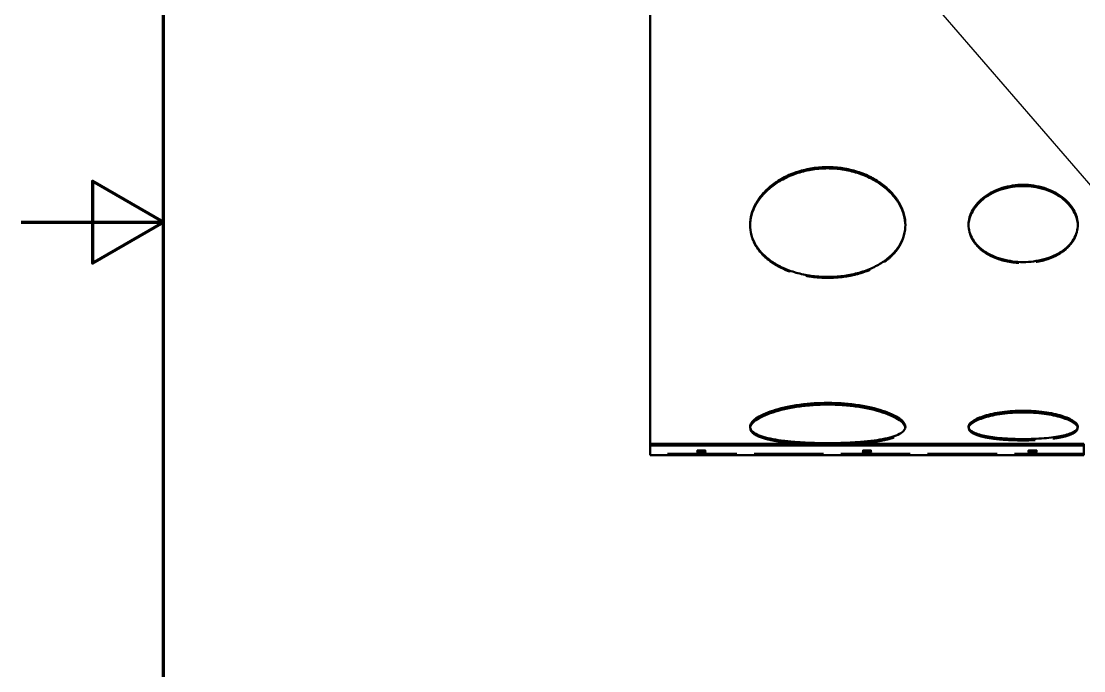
# Model space of a CAD drawing. Header units: millimetres. Extents: x 0 to 4200, y 0 to 2970.
# Drawn here: x 0 to 747, y 1170 to 1626 of the extents above; entities that cross this region are included whole.
import ezdxf

# ---------------------------------------------------------------- set-up
doc = ezdxf.new("R2010")
doc.units = ezdxf.units.MM
doc.header["$LTSCALE"] = 10
doc.linetypes.add('DASHED', pattern=[0.2067, 0.1654, -0.0413])
for name, color, linetype, lineweight in [('Border (ANSI)', 7, 'Continuous', 70), ('Hidden (ANSI)', 7, 'DASHED', 35), ('Symbol (ANSI)', 7, 'Continuous', 25), ('Visible (ANSI)', 7, 'Continuous', 50)]:
    doc.layers.add(name, color=color, linetype=linetype, lineweight=lineweight)
doc.styles.add('Note Text (ANSI)', font='tahoma.ttf')
doc.dimstyles.new('Default - mm (ANSI)$7', dxfattribs={"dimscale": 10, "dimtxt": 3.048, "dimasz": 2.5, "dimexe": 3.175, "dimexo": 1.6002, "dimgap": 0.8, "dimtad": 0, "dimtoh": 1, "dimrnd": 1e-08, "dimzin": 4, "dimdsep": 46, "dimtxsty": 'Note Text (ANSI)', "dimcen": 0.09, "dimdle": 10, "dimclrd": 256, "dimclre": 256, "dimclrt": 256, "dimadec": 1, "dimazin": 1, "dimtfac": 1, "dimtofl": 0, "dimtmove": 0, "dimatfit": 3, "dimfxl": 1, "dimtolj": 1, "dimtzin": 4, "dimlwd": -1, "dimlwe": -1, "dimarcsym": 0})

# ---------------------------------------------------------------- blocks, each defined once
blk = doc.blocks.new('Borders Default Border')
at = {"layer": 'Border (ANSI)', "flags": 128}
for points in [[(10, 10), (10, 287), (410, 287), (410, 10), (10, 10)], [(0, 148.5), (10, 148.5), (5, 151.387), (5, 145.613), (10, 148.5)]]:
    blk.add_lwpolyline(points, dxfattribs=at)

msp = doc.modelspace()

# ---------------------------------------------------------------- linework, layer by layer
at = {"layer": 'Hidden (ANSI)', "ltscale": 0.228464}
for p, q in [((512.351, 1482.319), (512.351, 1483.168)), ((621.551, 1482.319), (621.551, 1483.168)), ((665.951, 1482.319), (665.951, 1483.168)), ((742.751, 1482.319), (742.751, 1483.168)), ((512.351, 1340.01), (512.351, 1341.169)), ((621.551, 1340.01), (621.551, 1341.169)), ((665.951, 1340.01), (665.951, 1341.169)), ((742.751, 1340.01), (742.751, 1341.169)), ((475.151, 1323.367), (475.151, 1324.563)), ((481.151, 1323.367), (481.151, 1324.563)), ((591.551, 1323.367), (591.551, 1324.563)), ((597.551, 1323.367), (597.551, 1324.563)), ((707.951, 1323.367), (707.951, 1324.563)), ((713.951, 1323.367), (713.951, 1324.563))]:
    msp.add_line(p, q, dxfattribs=at)
at = {"layer": 'Hidden (ANSI)', "ltscale": 29.492018}
msp.add_line((746.951, 1322.475), (442.151, 1322.475), dxfattribs=at)
at = {"layer": 'Hidden (ANSI)'}
for p, q in [((475.151, 1323.367), (475.151, 1323.367)), ((481.151, 1323.367), (481.151, 1323.367)), ((591.551, 1323.367), (591.551, 1323.367)), ((597.551, 1323.367), (597.551, 1323.367)), ((707.951, 1323.367), (707.951, 1323.367)), ((713.951, 1323.367), (713.951, 1323.367))]:
    msp.add_line(p, q, dxfattribs=at)
at = {"layer": 'Hidden (ANSI)', "ltscale": 27.8722}
msp.add_open_spline([(512.354, 1482.744), (512.352, 1482.602), (512.351, 1482.46), (512.351, 1479.893), (512.68, 1477.409), (514.062, 1472.516), (515.116, 1470.108), (517.903, 1465.534), (519.638, 1463.363), (523.647, 1459.382), (525.92, 1457.571), (530.766, 1454.386), (533.503, 1452.903), (539.464, 1450.303), (542.688, 1449.186), (549.413, 1447.397), (552.92, 1446.724), (559.974, 1445.842), (563.521, 1445.633), (570.381, 1445.633), (573.928, 1445.842), (580.982, 1446.724), (584.489, 1447.397), (591.215, 1449.186), (594.438, 1450.303), (600.399, 1452.903), (603.137, 1454.386), (607.982, 1457.571), (610.255, 1459.382), (614.264, 1463.363), (615.999, 1465.534), (618.786, 1470.108), (619.84, 1472.516), (621.223, 1477.409), (621.551, 1479.893), (621.551, 1482.46), (621.55, 1482.602), (621.548, 1482.744)], degree=3, knots=[6.8106481, 6.8106481, 6.8106481, 6.8106481, 6.8605518, 6.8605518, 7.7181194, 7.7181194, 8.5756869, 8.5756869, 9.4332545, 9.4332545, 10.2908221, 10.2908221, 11.1483925, 11.1483925, 12.0059629, 12.0059629, 12.8635333, 12.8635333, 13.7211037, 13.7211037, 14.5786741, 14.5786741, 15.4362445, 15.4362445, 16.2938149, 16.2938149, 17.1513853, 17.1513853, 18.0089529, 18.0089529, 18.8665204, 18.8665204, 19.724088, 19.724088, 20.5816556, 20.5816556, 20.6315592, 20.6315592, 20.6315592, 20.6315592], dxfattribs=at)
at = {"layer": 'Hidden (ANSI)', "ltscale": 29.480604}
msp.add_open_spline([(665.956, 1482.744), (665.953, 1482.602), (665.951, 1482.46), (665.951, 1480.614), (666.182, 1478.862), (667.154, 1475.402), (667.895, 1473.693), (669.855, 1470.438), (671.075, 1468.888), (673.894, 1466.039), (675.494, 1464.739), (678.902, 1462.448), (680.828, 1461.379), (685.021, 1459.501), (687.289, 1458.692), (692.019, 1457.396), (694.485, 1456.907), (699.446, 1456.267), (701.939, 1456.115), (706.763, 1456.115), (709.256, 1456.267), (714.217, 1456.907), (716.683, 1457.396), (721.413, 1458.692), (723.681, 1459.501), (727.874, 1461.379), (729.8, 1462.448), (733.208, 1464.739), (734.808, 1466.039), (737.627, 1468.888), (738.847, 1470.438), (740.807, 1473.693), (741.548, 1475.402), (742.52, 1478.862), (742.751, 1480.614), (742.751, 1482.46), (742.75, 1482.602), (742.746, 1482.744)], degree=3, knots=[4.7734101, 4.7734101, 4.7734101, 4.7734101, 4.8232742, 4.8232742, 5.4261832, 5.4261832, 6.0290923, 6.0290923, 6.6320013, 6.6320013, 7.2349103, 7.2349103, 7.8378199, 7.8378199, 8.4407294, 8.4407294, 9.0436389, 9.0436389, 9.6465484, 9.6465484, 10.2494579, 10.2494579, 10.8523675, 10.8523675, 11.455277, 11.455277, 12.0581865, 12.0581865, 12.6610955, 12.6610955, 13.2640046, 13.2640046, 13.8669136, 13.8669136, 14.4698226, 14.4698226, 14.5196867, 14.5196867, 14.5196867, 14.5196867], dxfattribs=at)
at = {"layer": 'Hidden (ANSI)', "ltscale": 28.401104}
msp.add_open_spline([(512.397, 1340.594), (512.366, 1340.397), (512.351, 1340.202), (512.351, 1339.122), (512.68, 1338.236), (514.062, 1336.541), (515.116, 1335.731), (517.903, 1334.238), (519.638, 1333.552), (523.647, 1332.329), (525.92, 1331.791), (530.766, 1330.866), (533.503, 1330.448), (539.464, 1329.731), (542.688, 1329.431), (549.413, 1328.958), (552.92, 1328.784), (559.974, 1328.557), (563.521, 1328.504), (570.381, 1328.504), (573.928, 1328.557), (580.982, 1328.784), (584.489, 1328.958), (591.215, 1329.431), (594.438, 1329.731), (600.399, 1330.448), (603.137, 1330.866), (607.982, 1331.791), (610.255, 1332.329), (614.264, 1333.552), (615.999, 1334.238), (618.786, 1335.731), (619.84, 1336.541), (621.223, 1338.236), (621.551, 1339.122), (621.551, 1340.202), (621.536, 1340.397), (621.505, 1340.594)], degree=3, knots=[6.6751944, 6.6751944, 6.6751944, 6.6751944, 6.8605518, 6.8605518, 7.7181194, 7.7181194, 8.5756869, 8.5756869, 9.4332545, 9.4332545, 10.2908221, 10.2908221, 11.1483925, 11.1483925, 12.0059629, 12.0059629, 12.8635333, 12.8635333, 13.7211037, 13.7211037, 14.5786741, 14.5786741, 15.4362445, 15.4362445, 16.2938149, 16.2938149, 17.1513853, 17.1513853, 18.0089529, 18.0089529, 18.8665204, 18.8665204, 19.724088, 19.724088, 20.5816556, 20.5816556, 20.767013, 20.767013, 20.767013, 20.767013], dxfattribs=at)
at = {"layer": 'Hidden (ANSI)', "ltscale": 30.274263}
msp.add_open_spline([(666.017, 1340.594), (665.973, 1340.396), (665.951, 1340.202), (665.951, 1339.386), (666.182, 1338.756), (667.154, 1337.537), (667.895, 1336.947), (669.855, 1335.845), (671.075, 1335.332), (673.894, 1334.404), (675.494, 1333.99), (678.902, 1333.271), (680.828, 1332.941), (685.021, 1332.369), (687.289, 1332.127), (692.019, 1331.742), (694.485, 1331.599), (699.446, 1331.412), (701.939, 1331.368), (706.763, 1331.368), (709.256, 1331.412), (714.217, 1331.599), (716.683, 1331.742), (721.413, 1332.127), (723.681, 1332.369), (727.874, 1332.941), (729.8, 1333.271), (733.208, 1333.99), (734.808, 1334.404), (737.627, 1335.332), (738.847, 1335.845), (740.807, 1336.947), (741.548, 1337.537), (742.52, 1338.756), (742.751, 1339.386), (742.751, 1340.202), (742.729, 1340.396), (742.685, 1340.594)], degree=3, knots=[4.638373, 4.638373, 4.638373, 4.638373, 4.8232742, 4.8232742, 5.4261832, 5.4261832, 6.0290923, 6.0290923, 6.6320013, 6.6320013, 7.2349103, 7.2349103, 7.8378199, 7.8378199, 8.4407294, 8.4407294, 9.0436389, 9.0436389, 9.6465484, 9.6465484, 10.2494579, 10.2494579, 10.8523675, 10.8523675, 11.455277, 11.455277, 12.0581865, 12.0581865, 12.6610955, 12.6610955, 13.2640046, 13.2640046, 13.8669136, 13.8669136, 14.4698227, 14.4698227, 14.6547238, 14.6547238, 14.6547238, 14.6547238], dxfattribs=at)
at = {"layer": 'Hidden (ANSI)', "ltscale": 3.589634}
for points, knots in [([(478.151, 1324.832), (478.528, 1324.832), (478.93, 1324.825), (479.669, 1324.797), (480.006, 1324.776), (480.539, 1324.727), (480.77, 1324.697), (481.076, 1324.631), (481.151, 1324.595), (481.151, 1324.53), (481.076, 1324.495), (480.77, 1324.432), (480.539, 1324.404), (480.006, 1324.36), (479.669, 1324.341), (478.93, 1324.315), (478.528, 1324.309), (477.774, 1324.309), (477.373, 1324.315), (476.633, 1324.341), (476.296, 1324.36), (475.763, 1324.404), (475.533, 1324.432), (475.226, 1324.495), (475.151, 1324.53), (475.151, 1324.595), (475.226, 1324.631), (475.533, 1324.697), (475.763, 1324.727), (476.296, 1324.776), (476.633, 1324.797), (477.373, 1324.825), (477.774, 1324.832), (478.151, 1324.832)], [0, 0, 0, 0, 0.0941719, 0.0941719, 0.1883438, 0.1883438, 0.2825156, 0.2825156, 0.3766875, 0.3766875, 0.4708594, 0.4708594, 0.5650313, 0.5650313, 0.6592031, 0.6592031, 0.753375, 0.753375, 0.8475469, 0.8475469, 0.9417188, 0.9417188, 1.0358906, 1.0358906, 1.1300625, 1.1300625, 1.2242344, 1.2242344, 1.3184063, 1.3184063, 1.4125781, 1.4125781, 1.50675, 1.50675, 1.50675, 1.50675]), ([(478.151, 1324.309), (478.528, 1324.309), (478.93, 1324.315), (479.669, 1324.341), (480.006, 1324.36), (480.539, 1324.404), (480.77, 1324.432), (481.076, 1324.495), (481.151, 1324.53), (481.151, 1324.595), (481.076, 1324.631), (480.77, 1324.697), (480.539, 1324.727), (480.006, 1324.776), (479.669, 1324.797), (478.93, 1324.825), (478.528, 1324.832), (477.774, 1324.832), (477.373, 1324.825), (476.633, 1324.797), (476.296, 1324.776), (475.763, 1324.727), (475.533, 1324.697), (475.226, 1324.631), (475.151, 1324.595), (475.151, 1324.53), (475.226, 1324.495), (475.533, 1324.432), (475.763, 1324.404), (476.296, 1324.36), (476.633, 1324.341), (477.373, 1324.315), (477.774, 1324.309), (478.151, 1324.309)], [0, 0, 0, 0, 0.0941719, 0.0941719, 0.1883438, 0.1883438, 0.2825156, 0.2825156, 0.3766875, 0.3766875, 0.4708594, 0.4708594, 0.5650313, 0.5650313, 0.6592031, 0.6592031, 0.753375, 0.753375, 0.8475469, 0.8475469, 0.9417188, 0.9417188, 1.0358906, 1.0358906, 1.1300625, 1.1300625, 1.2242344, 1.2242344, 1.3184063, 1.3184063, 1.4125781, 1.4125781, 1.50675, 1.50675, 1.50675, 1.50675]), ([(478.151, 1323.637), (477.774, 1323.637), (477.373, 1323.63), (476.633, 1323.602), (476.296, 1323.58), (475.763, 1323.532), (475.533, 1323.501), (475.226, 1323.435), (475.151, 1323.4), (475.151, 1323.334), (475.226, 1323.3), (475.533, 1323.237), (475.763, 1323.208), (476.296, 1323.164), (476.633, 1323.145), (477.373, 1323.12), (477.774, 1323.114), (478.528, 1323.114), (478.93, 1323.12), (479.669, 1323.145), (480.006, 1323.164), (480.539, 1323.208), (480.77, 1323.237), (481.076, 1323.3), (481.151, 1323.334), (481.151, 1323.4), (481.076, 1323.435), (480.77, 1323.501), (480.539, 1323.532), (480.006, 1323.58), (479.669, 1323.602), (478.93, 1323.63), (478.528, 1323.637), (478.151, 1323.637)], [0, 0, 0, 0, 0.0941719, 0.0941719, 0.1883437, 0.1883437, 0.2825156, 0.2825156, 0.3766875, 0.3766875, 0.4708594, 0.4708594, 0.5650312, 0.5650312, 0.6592031, 0.6592031, 0.753375, 0.753375, 0.8475469, 0.8475469, 0.9417187, 0.9417187, 1.0358906, 1.0358906, 1.1300625, 1.1300625, 1.2242344, 1.2242344, 1.3184062, 1.3184062, 1.4125781, 1.4125781, 1.50675, 1.50675, 1.50675, 1.50675]), ([(594.551, 1324.832), (594.928, 1324.832), (595.33, 1324.825), (596.069, 1324.797), (596.406, 1324.776), (596.939, 1324.727), (597.17, 1324.697), (597.476, 1324.631), (597.551, 1324.595), (597.551, 1324.53), (597.476, 1324.495), (597.17, 1324.432), (596.939, 1324.404), (596.406, 1324.36), (596.069, 1324.341), (595.33, 1324.315), (594.928, 1324.309), (594.174, 1324.309), (593.773, 1324.315), (593.033, 1324.341), (592.696, 1324.36), (592.163, 1324.404), (591.933, 1324.432), (591.626, 1324.495), (591.551, 1324.53), (591.551, 1324.595), (591.626, 1324.631), (591.933, 1324.697), (592.163, 1324.727), (592.696, 1324.776), (593.033, 1324.797), (593.773, 1324.825), (594.174, 1324.832), (594.551, 1324.832)], [0, 0, 0, 0, 0.0941719, 0.0941719, 0.1883438, 0.1883438, 0.2825156, 0.2825156, 0.3766875, 0.3766875, 0.4708594, 0.4708594, 0.5650313, 0.5650313, 0.6592031, 0.6592031, 0.753375, 0.753375, 0.8475469, 0.8475469, 0.9417188, 0.9417188, 1.0358906, 1.0358906, 1.1300625, 1.1300625, 1.2242344, 1.2242344, 1.3184063, 1.3184063, 1.4125781, 1.4125781, 1.50675, 1.50675, 1.50675, 1.50675]), ([(594.551, 1324.309), (594.928, 1324.309), (595.33, 1324.315), (596.069, 1324.341), (596.406, 1324.36), (596.939, 1324.404), (597.17, 1324.432), (597.476, 1324.495), (597.551, 1324.53), (597.551, 1324.595), (597.476, 1324.631), (597.17, 1324.697), (596.939, 1324.727), (596.406, 1324.776), (596.069, 1324.797), (595.33, 1324.825), (594.928, 1324.832), (594.174, 1324.832), (593.773, 1324.825), (593.033, 1324.797), (592.696, 1324.776), (592.163, 1324.727), (591.933, 1324.697), (591.626, 1324.631), (591.551, 1324.595), (591.551, 1324.53), (591.626, 1324.495), (591.933, 1324.432), (592.163, 1324.404), (592.696, 1324.36), (593.033, 1324.341), (593.773, 1324.315), (594.174, 1324.309), (594.551, 1324.309)], [0, 0, 0, 0, 0.0941719, 0.0941719, 0.1883438, 0.1883438, 0.2825156, 0.2825156, 0.3766875, 0.3766875, 0.4708594, 0.4708594, 0.5650313, 0.5650313, 0.6592031, 0.6592031, 0.753375, 0.753375, 0.8475469, 0.8475469, 0.9417188, 0.9417188, 1.0358906, 1.0358906, 1.1300625, 1.1300625, 1.2242344, 1.2242344, 1.3184063, 1.3184063, 1.4125781, 1.4125781, 1.50675, 1.50675, 1.50675, 1.50675]), ([(594.551, 1323.637), (594.174, 1323.637), (593.773, 1323.63), (593.033, 1323.602), (592.696, 1323.58), (592.163, 1323.532), (591.933, 1323.501), (591.626, 1323.435), (591.551, 1323.4), (591.551, 1323.334), (591.626, 1323.3), (591.933, 1323.237), (592.163, 1323.208), (592.696, 1323.164), (593.033, 1323.145), (593.773, 1323.12), (594.174, 1323.114), (594.928, 1323.114), (595.33, 1323.12), (596.069, 1323.145), (596.406, 1323.164), (596.939, 1323.208), (597.17, 1323.237), (597.476, 1323.3), (597.551, 1323.334), (597.551, 1323.4), (597.476, 1323.435), (597.17, 1323.501), (596.939, 1323.532), (596.406, 1323.58), (596.069, 1323.602), (595.33, 1323.63), (594.928, 1323.637), (594.551, 1323.637)], [0, 0, 0, 0, 0.0941719, 0.0941719, 0.1883437, 0.1883437, 0.2825156, 0.2825156, 0.3766875, 0.3766875, 0.4708594, 0.4708594, 0.5650312, 0.5650312, 0.6592031, 0.6592031, 0.753375, 0.753375, 0.8475469, 0.8475469, 0.9417187, 0.9417187, 1.0358906, 1.0358906, 1.1300625, 1.1300625, 1.2242344, 1.2242344, 1.3184062, 1.3184062, 1.4125781, 1.4125781, 1.50675, 1.50675, 1.50675, 1.50675]), ([(710.951, 1324.832), (711.328, 1324.832), (711.73, 1324.825), (712.469, 1324.797), (712.806, 1324.776), (713.339, 1324.727), (713.57, 1324.697), (713.876, 1324.631), (713.951, 1324.595), (713.951, 1324.53), (713.876, 1324.495), (713.57, 1324.432), (713.339, 1324.404), (712.806, 1324.36), (712.469, 1324.341), (711.73, 1324.315), (711.328, 1324.309), (710.574, 1324.309), (710.173, 1324.315), (709.433, 1324.341), (709.096, 1324.36), (708.563, 1324.404), (708.333, 1324.432), (708.026, 1324.495), (707.951, 1324.53), (707.951, 1324.595), (708.026, 1324.631), (708.333, 1324.697), (708.563, 1324.727), (709.096, 1324.776), (709.433, 1324.797), (710.173, 1324.825), (710.574, 1324.832), (710.951, 1324.832)], [0, 0, 0, 0, 0.0941719, 0.0941719, 0.1883438, 0.1883438, 0.2825156, 0.2825156, 0.3766875, 0.3766875, 0.4708594, 0.4708594, 0.5650313, 0.5650313, 0.6592031, 0.6592031, 0.753375, 0.753375, 0.8475469, 0.8475469, 0.9417188, 0.9417188, 1.0358906, 1.0358906, 1.1300625, 1.1300625, 1.2242344, 1.2242344, 1.3184063, 1.3184063, 1.4125781, 1.4125781, 1.50675, 1.50675, 1.50675, 1.50675]), ([(710.951, 1324.309), (711.328, 1324.309), (711.73, 1324.315), (712.469, 1324.341), (712.806, 1324.36), (713.339, 1324.404), (713.57, 1324.432), (713.876, 1324.495), (713.951, 1324.53), (713.951, 1324.595), (713.876, 1324.631), (713.57, 1324.697), (713.339, 1324.727), (712.806, 1324.776), (712.469, 1324.797), (711.73, 1324.825), (711.328, 1324.832), (710.574, 1324.832), (710.173, 1324.825), (709.433, 1324.797), (709.096, 1324.776), (708.563, 1324.727), (708.333, 1324.697), (708.026, 1324.631), (707.951, 1324.595), (707.951, 1324.53), (708.026, 1324.495), (708.333, 1324.432), (708.563, 1324.404), (709.096, 1324.36), (709.433, 1324.341), (710.173, 1324.315), (710.574, 1324.309), (710.951, 1324.309)], [0, 0, 0, 0, 0.0941719, 0.0941719, 0.1883438, 0.1883438, 0.2825156, 0.2825156, 0.3766875, 0.3766875, 0.4708594, 0.4708594, 0.5650313, 0.5650313, 0.6592031, 0.6592031, 0.753375, 0.753375, 0.8475469, 0.8475469, 0.9417188, 0.9417188, 1.0358906, 1.0358906, 1.1300625, 1.1300625, 1.2242344, 1.2242344, 1.3184063, 1.3184063, 1.4125781, 1.4125781, 1.50675, 1.50675, 1.50675, 1.50675]), ([(710.951, 1323.637), (710.574, 1323.637), (710.173, 1323.63), (709.433, 1323.602), (709.096, 1323.58), (708.563, 1323.532), (708.333, 1323.501), (708.026, 1323.435), (707.951, 1323.4), (707.951, 1323.334), (708.026, 1323.3), (708.333, 1323.237), (708.563, 1323.208), (709.096, 1323.164), (709.433, 1323.145), (710.173, 1323.12), (710.574, 1323.114), (711.328, 1323.114), (711.73, 1323.12), (712.469, 1323.145), (712.806, 1323.164), (713.339, 1323.208), (713.57, 1323.237), (713.876, 1323.3), (713.951, 1323.334), (713.951, 1323.4), (713.876, 1323.435), (713.57, 1323.501), (713.339, 1323.532), (712.806, 1323.58), (712.469, 1323.602), (711.73, 1323.63), (711.328, 1323.637), (710.951, 1323.637)], [0, 0, 0, 0, 0.0941719, 0.0941719, 0.1883437, 0.1883437, 0.2825156, 0.2825156, 0.3766875, 0.3766875, 0.4708594, 0.4708594, 0.5650312, 0.5650312, 0.6592031, 0.6592031, 0.753375, 0.753375, 0.8475469, 0.8475469, 0.9417187, 0.9417187, 1.0358906, 1.0358906, 1.1300625, 1.1300625, 1.2242344, 1.2242344, 1.3184062, 1.3184062, 1.4125781, 1.4125781, 1.50675, 1.50675, 1.50675, 1.50675])]:
    msp.add_open_spline(points, degree=3, knots=knots, dxfattribs=at)
at = {"layer": 'Visible (ANSI)'}
for p, q in [((442.151, 2413), (442.151, 1329.229)), ((442.151, 1328.044), (442.151, 1329.229)), ((442.151, 1329.229), (746.951, 1329.229)), ((442.151, 1328.044), (442.151, 1321.275)), ((746.951, 1328.044), (442.151, 1328.044)), ((746.951, 1329.229), (746.951, 1328.044)), ((746.951, 1328.044), (746.951, 1321.275)), ((746.951, 1321.275), (442.151, 1321.275))]:
    msp.add_line(p, q, dxfattribs=at)
for points, knots in [([(566.951, 1523.701), (570.381, 1523.701), (573.928, 1523.446), (580.982, 1522.372), (584.489, 1521.554), (591.215, 1519.402), (594.438, 1518.065), (600.399, 1514.996), (603.137, 1513.263), (607.982, 1509.595), (610.255, 1507.535), (614.264, 1503.085), (615.999, 1500.697), (618.786, 1495.76), (619.84, 1493.208), (621.223, 1488.124), (621.551, 1485.593), (621.551, 1480.742), (621.223, 1478.257), (619.84, 1473.365), (618.786, 1470.957), (615.999, 1466.383), (614.264, 1464.213), (610.255, 1460.232), (607.982, 1458.421), (603.137, 1455.237), (600.399, 1453.754), (594.438, 1451.155), (591.215, 1450.038), (584.489, 1448.249), (580.982, 1447.576), (573.928, 1446.694), (570.381, 1446.485), (563.521, 1446.485), (559.974, 1446.694), (552.92, 1447.576), (549.413, 1448.249), (542.688, 1450.038), (539.464, 1451.155), (533.503, 1453.754), (530.766, 1455.237), (525.92, 1458.421), (523.647, 1460.232), (519.638, 1464.213), (517.903, 1466.383), (515.116, 1470.957), (514.062, 1473.365), (512.68, 1478.257), (512.351, 1480.742), (512.351, 1485.593), (512.68, 1488.124), (514.062, 1493.208), (515.116, 1495.76), (517.903, 1500.697), (519.638, 1503.085), (523.647, 1507.535), (525.92, 1509.595), (530.766, 1513.263), (533.503, 1514.996), (539.464, 1518.065), (542.688, 1519.402), (549.413, 1521.554), (552.92, 1522.372), (559.974, 1523.446), (563.521, 1523.701), (566.951, 1523.701)], [0, 0, 0, 0, 0.8575731, 0.8575731, 1.7151462, 1.7151462, 2.5727192, 2.5727192, 3.4302923, 3.4302923, 4.2878625, 4.2878625, 5.1454327, 5.1454327, 6.0030029, 6.0030029, 6.8605732, 6.8605732, 7.7181434, 7.7181434, 8.5757136, 8.5757136, 9.4332838, 9.4332838, 10.2908541, 10.2908541, 11.1484272, 11.1484272, 12.0060002, 12.0060002, 12.8635733, 12.8635733, 13.7211464, 13.7211464, 14.5787195, 14.5787195, 15.4362926, 15.4362926, 16.2938657, 16.2938657, 17.1514387, 17.1514387, 18.009009, 18.009009, 18.8665792, 18.8665792, 19.7241494, 19.7241494, 20.5817197, 20.5817197, 21.4392899, 21.4392899, 22.2968601, 22.2968601, 23.1544303, 23.1544303, 24.0120005, 24.0120005, 24.8695736, 24.8695736, 25.7271466, 25.7271466, 26.5847197, 26.5847197, 27.4422928, 27.4422928, 27.4422928, 27.4422928]), ([(566.951, 1522.849), (563.521, 1522.849), (559.974, 1522.593), (552.92, 1521.519), (549.413, 1520.702), (542.688, 1518.55), (539.464, 1517.214), (533.503, 1514.145), (530.766, 1512.412), (525.92, 1508.745), (523.647, 1506.685), (519.638, 1502.236), (517.903, 1499.847), (515.116, 1494.911), (514.062, 1492.359), (512.72, 1487.424), (512.391, 1485.039), (512.354, 1482.744)], [0, 0, 0, 0, 0.8575704, 0.8575704, 1.7151408, 1.7151408, 2.5727112, 2.5727112, 3.4302816, 3.4302816, 4.2878491, 4.2878491, 5.1454167, 5.1454167, 6.0029842, 6.0029842, 6.8106481, 6.8106481, 6.8106481, 6.8106481]), ([(621.548, 1482.744), (621.512, 1485.039), (621.182, 1487.424), (619.84, 1492.359), (618.786, 1494.911), (615.999, 1499.847), (614.264, 1502.236), (610.255, 1506.685), (607.982, 1508.745), (603.137, 1512.412), (600.399, 1514.145), (594.438, 1517.214), (591.215, 1518.55), (584.489, 1520.702), (580.982, 1521.519), (573.928, 1522.593), (570.381, 1522.849), (566.951, 1522.849)], [20.6315592, 20.6315592, 20.6315592, 20.6315592, 21.4392231, 21.4392231, 22.2967907, 22.2967907, 23.1543582, 23.1543582, 24.0119258, 24.0119258, 24.8694962, 24.8694962, 25.7270666, 25.7270666, 26.584637, 26.584637, 27.4422074, 27.4422074, 27.4422074, 27.4422074]), ([(704.351, 1511.272), (706.763, 1511.272), (709.256, 1511.097), (714.217, 1510.362), (716.683, 1509.803), (721.413, 1508.327), (723.681, 1507.41), (727.874, 1505.301), (729.8, 1504.108), (733.208, 1501.578), (734.808, 1500.155), (737.627, 1497.074), (738.847, 1495.416), (740.807, 1491.982), (741.548, 1490.202), (742.52, 1486.648), (742.751, 1484.873), (742.751, 1481.462), (742.52, 1479.71), (741.548, 1476.25), (740.807, 1474.542), (738.847, 1471.287), (737.627, 1469.737), (734.808, 1466.888), (733.208, 1465.588), (729.8, 1463.298), (727.874, 1462.228), (723.681, 1460.351), (721.413, 1459.542), (716.683, 1458.246), (714.217, 1457.758), (709.256, 1457.118), (706.763, 1456.966), (701.939, 1456.966), (699.446, 1457.118), (694.485, 1457.758), (692.019, 1458.246), (687.289, 1459.542), (685.021, 1460.351), (680.828, 1462.228), (678.902, 1463.298), (675.494, 1465.588), (673.894, 1466.888), (671.075, 1469.737), (669.855, 1471.287), (667.895, 1474.542), (667.154, 1476.25), (666.182, 1479.71), (665.951, 1481.462), (665.951, 1484.873), (666.182, 1486.648), (667.154, 1490.202), (667.895, 1491.982), (669.855, 1495.416), (671.075, 1497.074), (673.894, 1500.155), (675.494, 1501.578), (678.902, 1504.108), (680.828, 1505.301), (685.021, 1507.41), (687.289, 1508.327), (692.019, 1509.803), (694.485, 1510.362), (699.446, 1511.097), (701.939, 1511.272), (704.351, 1511.272)], [0, 0, 0, 0, 0.6029104, 0.6029104, 1.2058209, 1.2058209, 1.8087313, 1.8087313, 2.4116418, 2.4116418, 3.0145517, 3.0145517, 3.6174617, 3.6174617, 4.2203716, 4.2203716, 4.8232816, 4.8232816, 5.4261915, 5.4261915, 6.0291015, 6.0291015, 6.6320115, 6.6320115, 7.2349214, 7.2349214, 7.8378319, 7.8378319, 8.4407423, 8.4407423, 9.0436528, 9.0436528, 9.6465632, 9.6465632, 10.2494736, 10.2494736, 10.8523841, 10.8523841, 11.4552945, 11.4552945, 12.058205, 12.058205, 12.6611149, 12.6611149, 13.2640249, 13.2640249, 13.8669349, 13.8669349, 14.4698448, 14.4698448, 15.0727548, 15.0727548, 15.6756647, 15.6756647, 16.2785747, 16.2785747, 16.8814846, 16.8814846, 17.4843951, 17.4843951, 18.0873055, 18.0873055, 18.690216, 18.690216, 19.2931264, 19.2931264, 19.2931264, 19.2931264]), ([(704.351, 1510.421), (701.939, 1510.421), (699.446, 1510.246), (694.485, 1509.512), (692.019, 1508.952), (687.289, 1507.477), (685.021, 1506.56), (680.828, 1504.451), (678.902, 1503.258), (675.494, 1500.729), (673.894, 1499.305), (671.075, 1496.225), (669.855, 1494.568), (667.895, 1491.133), (667.154, 1489.354), (666.222, 1485.946), (665.991, 1484.318), (665.956, 1482.744)], [0, 0, 0, 0, 0.6029095, 0.6029095, 1.205819, 1.205819, 1.8087286, 1.8087286, 2.4116381, 2.4116381, 3.0145471, 3.0145471, 3.6174561, 3.6174561, 4.2203652, 4.2203652, 4.7734101, 4.7734101, 4.7734101, 4.7734101]), ([(742.746, 1482.744), (742.711, 1484.318), (742.48, 1485.946), (741.548, 1489.354), (740.807, 1491.133), (738.847, 1494.568), (737.627, 1496.225), (734.808, 1499.305), (733.208, 1500.729), (729.8, 1503.258), (727.874, 1504.451), (723.681, 1506.56), (721.413, 1507.477), (716.683, 1508.952), (714.217, 1509.512), (709.256, 1510.246), (706.763, 1510.421), (704.351, 1510.421)], [14.5196867, 14.5196867, 14.5196867, 14.5196867, 15.0727317, 15.0727317, 15.6756407, 15.6756407, 16.2785497, 16.2785497, 16.8814588, 16.8814588, 17.4843683, 17.4843683, 18.0872778, 18.0872778, 18.6901873, 18.6901873, 19.2930968, 19.2930968, 19.2930968, 19.2930968]), ([(566.951, 1357.932), (570.381, 1357.932), (573.928, 1357.814), (580.982, 1357.325), (584.489, 1356.954), (591.215, 1355.984), (594.438, 1355.385), (600.399, 1354.027), (603.137, 1353.268), (607.982, 1351.683), (610.255, 1350.804), (614.264, 1348.941), (615.999, 1347.958), (618.786, 1345.969), (619.84, 1344.963), (621.223, 1343.007), (621.551, 1342.057), (621.551, 1340.281), (621.223, 1339.395), (619.84, 1337.7), (618.786, 1336.891), (615.999, 1335.398), (614.264, 1334.713), (610.255, 1333.49), (607.982, 1332.952), (603.137, 1332.029), (600.399, 1331.611), (594.438, 1330.894), (591.215, 1330.595), (584.489, 1330.122), (580.982, 1329.948), (573.928, 1329.721), (570.381, 1329.669), (563.521, 1329.669), (559.974, 1329.721), (552.92, 1329.948), (549.413, 1330.122), (542.688, 1330.595), (539.464, 1330.894), (533.503, 1331.611), (530.766, 1332.029), (525.92, 1332.952), (523.647, 1333.49), (519.638, 1334.713), (517.903, 1335.398), (515.116, 1336.891), (514.062, 1337.7), (512.68, 1339.395), (512.351, 1340.281), (512.351, 1342.057), (512.68, 1343.007), (514.062, 1344.963), (515.116, 1345.969), (517.903, 1347.958), (519.638, 1348.941), (523.647, 1350.804), (525.92, 1351.683), (530.766, 1353.268), (533.503, 1354.027), (539.464, 1355.385), (542.688, 1355.984), (549.413, 1356.954), (552.92, 1357.325), (559.974, 1357.814), (563.521, 1357.932), (566.951, 1357.932)], [0, 0, 0, 0, 0.8575731, 0.8575731, 1.7151462, 1.7151462, 2.5727192, 2.5727192, 3.4302923, 3.4302923, 4.2878625, 4.2878625, 5.1454327, 5.1454327, 6.0030029, 6.0030029, 6.8605731, 6.8605731, 7.7181434, 7.7181434, 8.5757136, 8.5757136, 9.4332838, 9.4332838, 10.2908541, 10.2908541, 11.1484272, 11.1484272, 12.0060002, 12.0060002, 12.8635733, 12.8635733, 13.7211464, 13.7211464, 14.5787195, 14.5787195, 15.4362926, 15.4362926, 16.2938657, 16.2938657, 17.1514387, 17.1514387, 18.009009, 18.009009, 18.8665792, 18.8665792, 19.7241494, 19.7241494, 20.5817197, 20.5817197, 21.4392899, 21.4392899, 22.2968601, 22.2968601, 23.1544303, 23.1544303, 24.0120005, 24.0120005, 24.8695736, 24.8695736, 25.7271466, 25.7271466, 26.5847197, 26.5847197, 27.4422928, 27.4422928, 27.4422928, 27.4422928]), ([(566.951, 1356.767), (563.521, 1356.767), (559.974, 1356.65), (552.92, 1356.161), (549.413, 1355.789), (542.688, 1354.82), (539.464, 1354.222), (533.503, 1352.864), (530.766, 1352.105), (525.92, 1350.522), (523.647, 1349.643), (519.638, 1347.781), (517.903, 1346.797), (515.116, 1344.81), (514.062, 1343.804), (512.829, 1342.059), (512.51, 1341.31), (512.397, 1340.594)], [0, 0, 0, 0, 0.8575704, 0.8575704, 1.7151408, 1.7151408, 2.5727112, 2.5727112, 3.4302816, 3.4302816, 4.2878491, 4.2878491, 5.1454167, 5.1454167, 6.0029842, 6.0029842, 6.6751944, 6.6751944, 6.6751944, 6.6751944]), ([(621.505, 1340.594), (621.392, 1341.31), (621.073, 1342.059), (619.84, 1343.804), (618.786, 1344.81), (615.999, 1346.797), (614.264, 1347.781), (610.255, 1349.643), (607.982, 1350.522), (603.137, 1352.105), (600.399, 1352.864), (594.438, 1354.222), (591.215, 1354.82), (584.489, 1355.789), (580.982, 1356.161), (573.928, 1356.65), (570.381, 1356.767), (566.951, 1356.767)], [20.767013, 20.767013, 20.767013, 20.767013, 21.4392231, 21.4392231, 22.2967907, 22.2967907, 23.1543582, 23.1543582, 24.0119258, 24.0119258, 24.8694962, 24.8694962, 25.7270666, 25.7270666, 26.584637, 26.584637, 27.4422074, 27.4422074, 27.4422074, 27.4422074]), ([(704.351, 1352.407), (706.763, 1352.407), (709.256, 1352.332), (714.217, 1352.016), (716.683, 1351.775), (721.413, 1351.145), (723.681, 1350.756), (727.874, 1349.867), (729.8, 1349.369), (733.208, 1348.324), (734.808, 1347.741), (737.627, 1346.497), (738.847, 1345.837), (740.807, 1344.49), (741.548, 1343.803), (742.52, 1342.455), (742.751, 1341.793), (742.751, 1340.545), (742.52, 1339.915), (741.548, 1338.696), (740.807, 1338.106), (738.847, 1337.005), (737.627, 1336.491), (734.808, 1335.564), (733.208, 1335.15), (729.8, 1334.431), (727.874, 1334.102), (723.681, 1333.531), (721.413, 1333.289), (716.683, 1332.904), (714.217, 1332.761), (709.256, 1332.574), (706.763, 1332.53), (701.939, 1332.53), (699.446, 1332.574), (694.485, 1332.761), (692.019, 1332.904), (687.289, 1333.289), (685.021, 1333.531), (680.828, 1334.102), (678.902, 1334.431), (675.494, 1335.15), (673.894, 1335.564), (671.075, 1336.491), (669.855, 1337.005), (667.895, 1338.106), (667.154, 1338.696), (666.182, 1339.915), (665.951, 1340.545), (665.951, 1341.793), (666.182, 1342.455), (667.154, 1343.803), (667.895, 1344.49), (669.855, 1345.837), (671.075, 1346.497), (673.894, 1347.741), (675.494, 1348.324), (678.902, 1349.369), (680.828, 1349.867), (685.021, 1350.756), (687.289, 1351.145), (692.019, 1351.775), (694.485, 1352.016), (699.446, 1352.332), (701.939, 1352.407), (704.351, 1352.407)], [0, 0, 0, 0, 0.6029104, 0.6029104, 1.2058209, 1.2058209, 1.8087313, 1.8087313, 2.4116418, 2.4116418, 3.0145517, 3.0145517, 3.6174617, 3.6174617, 4.2203716, 4.2203716, 4.8232816, 4.8232816, 5.4261915, 5.4261915, 6.0291015, 6.0291015, 6.6320115, 6.6320115, 7.2349214, 7.2349214, 7.8378319, 7.8378319, 8.4407423, 8.4407423, 9.0436528, 9.0436528, 9.6465632, 9.6465632, 10.2494736, 10.2494736, 10.8523841, 10.8523841, 11.4552945, 11.4552945, 12.058205, 12.058205, 12.6611149, 12.6611149, 13.2640249, 13.2640249, 13.8669349, 13.8669349, 14.4698448, 14.4698448, 15.0727548, 15.0727548, 15.6756647, 15.6756647, 16.2785747, 16.2785747, 16.8814846, 16.8814846, 17.4843951, 17.4843951, 18.0873055, 18.0873055, 18.690216, 18.690216, 19.2931264, 19.2931264, 19.2931264, 19.2931264]), ([(704.351, 1351.246), (701.939, 1351.246), (699.446, 1351.17), (694.485, 1350.854), (692.019, 1350.613), (687.289, 1349.984), (685.021, 1349.594), (680.828, 1348.706), (678.902, 1348.208), (675.494, 1347.163), (673.894, 1346.581), (671.075, 1345.337), (669.855, 1344.677), (667.895, 1343.331), (667.154, 1342.644), (666.331, 1341.502), (666.117, 1341.041), (666.017, 1340.594)], [0, 0, 0, 0, 0.6029095, 0.6029095, 1.205819, 1.205819, 1.8087286, 1.8087286, 2.4116381, 2.4116381, 3.0145471, 3.0145471, 3.6174561, 3.6174561, 4.2203651, 4.2203651, 4.638373, 4.638373, 4.638373, 4.638373]), ([(742.685, 1340.594), (742.585, 1341.041), (742.371, 1341.502), (741.548, 1342.644), (740.807, 1343.331), (738.847, 1344.677), (737.627, 1345.337), (734.808, 1346.581), (733.208, 1347.163), (729.8, 1348.208), (727.874, 1348.706), (723.681, 1349.594), (721.413, 1349.984), (716.683, 1350.613), (714.217, 1350.854), (709.256, 1351.17), (706.763, 1351.246), (704.351, 1351.246)], [14.6547238, 14.6547238, 14.6547238, 14.6547238, 15.0727317, 15.0727317, 15.6756407, 15.6756407, 16.2785497, 16.2785497, 16.8814588, 16.8814588, 17.4843683, 17.4843683, 18.0872778, 18.0872778, 18.6901873, 18.6901873, 19.2930968, 19.2930968, 19.2930968, 19.2930968]), ([(478.151, 1323.114), (477.774, 1323.114), (477.373, 1323.12), (476.633, 1323.145), (476.296, 1323.164), (475.763, 1323.209), (475.533, 1323.237), (475.226, 1323.3), (475.151, 1323.334), (475.151, 1323.4), (475.226, 1323.435), (475.533, 1323.501), (475.763, 1323.532), (476.296, 1323.58), (476.633, 1323.602), (477.373, 1323.63), (477.774, 1323.637), (478.528, 1323.637), (478.93, 1323.63), (479.669, 1323.602), (480.006, 1323.58), (480.539, 1323.532), (480.77, 1323.501), (481.076, 1323.435), (481.151, 1323.4), (481.151, 1323.334), (481.076, 1323.3), (480.77, 1323.237), (480.539, 1323.209), (480.006, 1323.164), (479.669, 1323.145), (478.93, 1323.12), (478.528, 1323.114), (478.151, 1323.114)], [0, 0, 0, 0, 0.0941719, 0.0941719, 0.1883437, 0.1883437, 0.2825156, 0.2825156, 0.3766875, 0.3766875, 0.4708594, 0.4708594, 0.5650312, 0.5650312, 0.6592031, 0.6592031, 0.753375, 0.753375, 0.8475469, 0.8475469, 0.9417187, 0.9417187, 1.0358906, 1.0358906, 1.1300625, 1.1300625, 1.2242344, 1.2242344, 1.3184062, 1.3184062, 1.4125781, 1.4125781, 1.50675, 1.50675, 1.50675, 1.50675]), ([(594.551, 1323.114), (594.174, 1323.114), (593.773, 1323.12), (593.033, 1323.145), (592.696, 1323.164), (592.163, 1323.209), (591.933, 1323.237), (591.626, 1323.3), (591.551, 1323.334), (591.551, 1323.4), (591.626, 1323.435), (591.933, 1323.501), (592.163, 1323.532), (592.696, 1323.58), (593.033, 1323.602), (593.773, 1323.63), (594.174, 1323.637), (594.928, 1323.637), (595.33, 1323.63), (596.069, 1323.602), (596.406, 1323.58), (596.939, 1323.532), (597.17, 1323.501), (597.476, 1323.435), (597.551, 1323.4), (597.551, 1323.334), (597.476, 1323.3), (597.17, 1323.237), (596.939, 1323.209), (596.406, 1323.164), (596.069, 1323.145), (595.33, 1323.12), (594.928, 1323.114), (594.551, 1323.114)], [0, 0, 0, 0, 0.0941719, 0.0941719, 0.1883437, 0.1883437, 0.2825156, 0.2825156, 0.3766875, 0.3766875, 0.4708594, 0.4708594, 0.5650312, 0.5650312, 0.6592031, 0.6592031, 0.753375, 0.753375, 0.8475469, 0.8475469, 0.9417187, 0.9417187, 1.0358906, 1.0358906, 1.1300625, 1.1300625, 1.2242344, 1.2242344, 1.3184062, 1.3184062, 1.4125781, 1.4125781, 1.50675, 1.50675, 1.50675, 1.50675]), ([(710.951, 1323.114), (710.574, 1323.114), (710.173, 1323.12), (709.433, 1323.145), (709.096, 1323.164), (708.563, 1323.209), (708.333, 1323.237), (708.026, 1323.3), (707.951, 1323.334), (707.951, 1323.4), (708.026, 1323.435), (708.333, 1323.501), (708.563, 1323.532), (709.096, 1323.58), (709.433, 1323.602), (710.173, 1323.63), (710.574, 1323.637), (711.328, 1323.637), (711.73, 1323.63), (712.469, 1323.602), (712.806, 1323.58), (713.339, 1323.532), (713.57, 1323.501), (713.876, 1323.435), (713.951, 1323.4), (713.951, 1323.334), (713.876, 1323.3), (713.57, 1323.237), (713.339, 1323.209), (712.806, 1323.164), (712.469, 1323.145), (711.73, 1323.12), (711.328, 1323.114), (710.951, 1323.114)], [0, 0, 0, 0, 0.0941719, 0.0941719, 0.1883437, 0.1883437, 0.2825156, 0.2825156, 0.3766875, 0.3766875, 0.4708594, 0.4708594, 0.5650312, 0.5650312, 0.6592031, 0.6592031, 0.753375, 0.753375, 0.8475469, 0.8475469, 0.9417187, 0.9417187, 1.0358906, 1.0358906, 1.1300625, 1.1300625, 1.2242344, 1.2242344, 1.3184062, 1.3184062, 1.4125781, 1.4125781, 1.50675, 1.50675, 1.50675, 1.50675])]:
    msp.add_open_spline(points, degree=3, knots=knots, dxfattribs=at)

# ---------------------------------------------------------------- block references
at = {"xscale": 10, "yscale": 10, "zscale": 10}
msp.add_blockref('Borders Default Border', (0, 0), dxfattribs=at)

# ---------------------------------------------------------------- leaders
at = {"layer": 'Symbol (ANSI)', "annotation_type": 0, "has_hookline": 1, "hookline_direction": 0, "text_width": 524.342}
msp.add_leader([(599.255, 1687.056), (785.119, 1471.987), (810.119, 1471.987)], dimstyle='Default - mm (ANSI)$7', override={"dimtad": 0}, dxfattribs=at)

doc.saveas('drawing.dxf')
